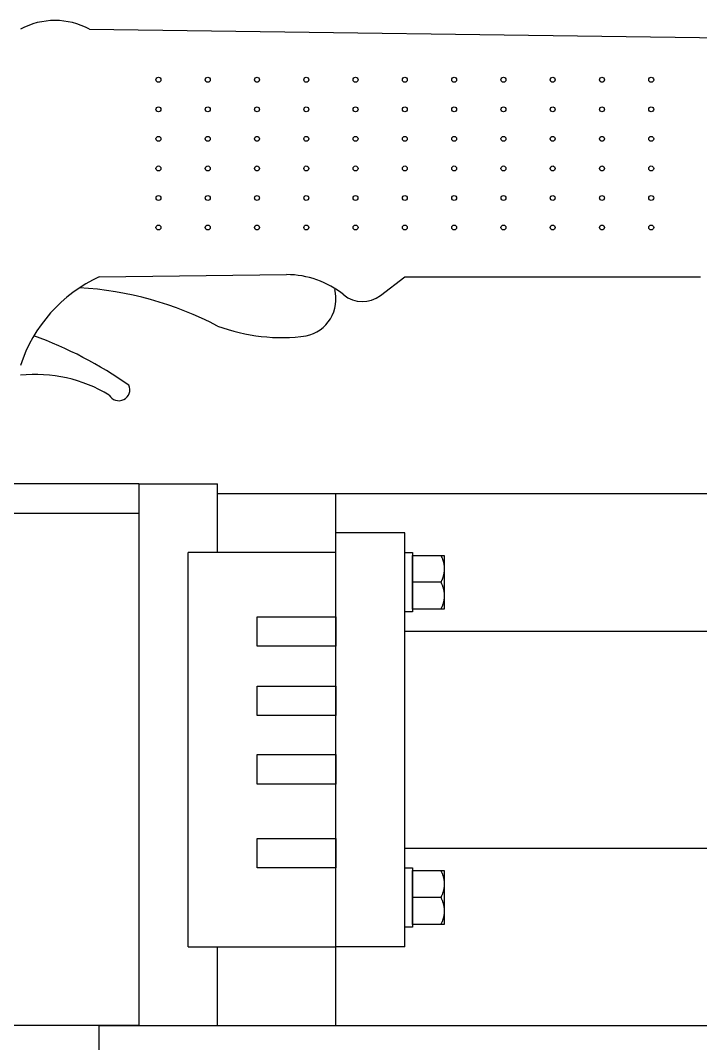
# Model space of a CAD drawing. Header units: millimetres. Extents: x -2880 to 3894, y -2977 to 4857.
# Drawn here: x -41 to 74, y -859.9 to -686.8 of the extents above; entities that cross this region are included whole.
import ezdxf

# ---------------------------------------------------------------- set-up
doc = ezdxf.new("R2010")
doc.units = ezdxf.units.MM
doc.header["$MEASUREMENT"] = 0
doc.layers.add('_5-0_', color=7, linetype='Continuous')

msp = doc.modelspace()

# ---------------------------------------------------------------- linework, layer by layer
at = {"layer": '_5-0_', "color": 3, "linetype": 'Continuous'}
for p, q in [((-29.308, -688.312), (107.359, -690.178)), ((-27.641, -730.201), (4.025, -729.835)), ((19.889, -733.359), (24.025, -730.201)), ((24.025, -730.201), (74.025, -730.201)), ((-20.974, -765.201), (-95.974, -765.201)), ((-20.974, -765.201), (-20.974, -856.868)), ((-20.974, -765.201), (-7.641, -765.201)), ((-7.641, -776.868), (-7.641, -765.201)), ((-7.641, -766.868), (47.359, -766.868)), ((12.359, -773.535), (12.359, -766.868)), ((47.359, -766.868), (90.692, -766.868)), ((-105.975, -770.201), (-20.974, -770.201)), ((12.359, -843.535), (12.359, -773.535)), ((24.025, -773.535), (12.359, -773.535)), ((24.025, -843.535), (24.025, -773.535)), ((12.359, -776.868), (-12.641, -776.868)), ((-12.641, -843.535), (-12.641, -776.868)), ((-0.974, -792.701), (-0.974, -787.701)), ((-0.974, -787.701), (12.359, -787.701)), ((12.359, -787.701), (12.359, -792.701)), ((92.359, -790.201), (24.025, -790.201)), ((12.359, -792.701), (-0.974, -792.701)), ((-0.974, -804.428), (-0.974, -799.428)), ((-0.974, -799.428), (12.359, -799.428)), ((12.359, -799.428), (12.359, -804.428)), ((12.359, -804.428), (-0.974, -804.428)), ((-0.974, -816.035), (-0.974, -811.035)), ((-0.974, -811.035), (12.359, -811.035)), ((12.359, -811.035), (12.359, -816.035)), ((12.359, -816.035), (-0.974, -816.035)), ((-0.974, -830.201), (-0.974, -825.201)), ((-0.974, -825.201), (12.359, -825.201)), ((12.359, -825.201), (12.359, -830.201)), ((24.025, -826.868), (92.359, -826.868)), ((12.359, -830.201), (-0.974, -830.201)), ((12.359, -856.868), (12.359, -840.201)), ((-12.641, -843.535), (12.359, -843.535)), ((-7.641, -856.868), (-7.641, -843.535)), ((24.025, -843.535), (12.359, -843.535)), ((-20.974, -856.868), (-112.638, -856.868)), ((-27.641, -927.801), (-27.641, -856.868)), ((-27.641, -856.868), (-7.641, -856.868)), ((-7.641, -856.868), (12.359, -856.868)), ((12.359, -856.868), (137.359, -856.868))]:
    msp.add_line(p, q, dxfattribs=at)
at = {"layer": '_5-0_', "color": 2, "linetype": 'Continuous'}
for p, q in [((24.025, -786.868), (24.025, -776.868)), ((24.025, -776.868), (25.328, -776.868)), ((25.328, -776.868), (25.328, -786.868)), ((25.328, -777.322), (30.692, -777.322)), ((25.328, -786.413), (25.328, -777.322)), ((30.111, -777.322), (30.146, -777.394)), ((30.146, -777.394), (30.181, -777.465)), ((30.181, -777.465), (30.214, -777.536)), ((30.214, -777.536), (30.247, -777.607)), ((30.247, -777.607), (30.278, -777.678)), ((30.278, -777.678), (30.308, -777.749)), ((30.308, -777.749), (30.337, -777.82)), ((30.337, -777.82), (30.365, -777.891)), ((30.365, -777.891), (30.391, -777.962)), ((30.391, -777.962), (30.417, -778.033)), ((30.417, -778.033), (30.441, -778.104)), ((30.441, -778.104), (30.464, -778.175)), ((30.464, -778.175), (30.486, -778.246)), ((30.486, -778.246), (30.507, -778.317)), ((30.507, -778.317), (30.527, -778.388)), ((30.527, -778.388), (30.546, -778.459)), ((30.546, -778.459), (30.563, -778.53)), ((30.563, -778.53), (30.58, -778.601)), ((30.58, -778.601), (30.595, -778.672)), ((30.595, -778.672), (30.609, -778.743)), ((30.609, -778.743), (30.622, -778.814)), ((30.692, -777.322), (30.692, -786.413)), ((30.595, -780.519), (30.58, -780.59)), ((30.609, -780.448), (30.595, -780.519)), ((30.622, -780.376), (30.609, -780.448)), ((30.622, -778.814), (30.634, -778.885)), ((30.634, -780.305), (30.622, -780.376)), ((30.634, -778.885), (30.645, -778.956)), ((30.645, -780.234), (30.634, -780.305)), ((30.645, -778.956), (30.655, -779.027)), ((30.655, -780.163), (30.645, -780.234)), ((30.655, -779.027), (30.663, -779.098)), ((30.663, -780.092), (30.655, -780.163)), ((30.663, -779.098), (30.671, -779.169)), ((30.671, -780.021), (30.663, -780.092)), ((30.671, -779.169), (30.677, -779.24)), ((30.677, -779.95), (30.671, -780.021)), ((30.677, -779.24), (30.682, -779.311)), ((30.682, -779.879), (30.677, -779.95)), ((30.682, -779.311), (30.686, -779.382)), ((30.686, -779.808), (30.682, -779.879)), ((30.686, -779.382), (30.689, -779.453)), ((30.689, -779.737), (30.686, -779.808)), ((30.689, -779.453), (30.69, -779.524)), ((30.69, -779.666), (30.689, -779.737)), ((30.69, -779.524), (30.691, -779.595)), ((30.691, -779.595), (30.69, -779.666)), ((30.111, -781.868), (25.328, -781.868)), ((30.146, -781.797), (30.111, -781.868)), ((30.111, -781.868), (30.146, -781.939)), ((30.181, -781.726), (30.146, -781.797)), ((30.146, -781.939), (30.181, -782.01)), ((30.214, -781.655), (30.181, -781.726)), ((30.181, -782.01), (30.214, -782.081)), ((30.247, -781.584), (30.214, -781.655)), ((30.214, -782.081), (30.247, -782.152)), ((30.278, -781.513), (30.247, -781.584)), ((30.247, -782.152), (30.278, -782.223)), ((30.308, -781.442), (30.278, -781.513)), ((30.278, -782.223), (30.308, -782.294)), ((30.337, -781.371), (30.308, -781.442)), ((30.365, -781.3), (30.337, -781.371)), ((30.391, -781.229), (30.365, -781.3)), ((30.417, -781.158), (30.391, -781.229)), ((30.441, -781.087), (30.417, -781.158)), ((30.464, -781.016), (30.441, -781.087)), ((30.486, -780.945), (30.464, -781.016)), ((30.507, -780.874), (30.486, -780.945)), ((30.527, -780.803), (30.507, -780.874)), ((30.546, -780.732), (30.527, -780.803)), ((30.563, -780.661), (30.546, -780.732)), ((30.58, -780.59), (30.563, -780.661)), ((30.308, -782.294), (30.337, -782.365)), ((30.337, -782.365), (30.365, -782.436)), ((30.365, -782.436), (30.391, -782.507)), ((30.391, -782.507), (30.417, -782.578)), ((30.417, -782.578), (30.441, -782.649)), ((30.441, -782.649), (30.464, -782.72)), ((30.464, -782.72), (30.486, -782.791)), ((30.486, -782.791), (30.507, -782.862)), ((30.507, -782.862), (30.527, -782.933)), ((30.527, -782.933), (30.546, -783.004)), ((30.546, -783.004), (30.563, -783.075)), ((30.563, -783.075), (30.58, -783.146)), ((30.58, -783.146), (30.595, -783.217)), ((30.595, -783.217), (30.609, -783.288)), ((30.609, -783.288), (30.622, -783.36)), ((30.622, -783.36), (30.634, -783.431)), ((30.634, -783.431), (30.645, -783.502)), ((30.645, -783.502), (30.655, -783.573)), ((30.655, -783.573), (30.663, -783.644)), ((30.663, -783.644), (30.671, -783.715)), ((30.671, -783.715), (30.677, -783.786)), ((30.677, -783.786), (30.682, -783.857)), ((30.682, -783.857), (30.686, -783.928)), ((30.686, -783.928), (30.689, -783.999)), ((30.689, -783.999), (30.69, -784.07)), ((30.417, -785.703), (30.391, -785.774)), ((30.441, -785.632), (30.417, -785.703)), ((30.464, -785.561), (30.441, -785.632)), ((30.486, -785.49), (30.464, -785.561)), ((30.507, -785.419), (30.486, -785.49)), ((30.527, -785.348), (30.507, -785.419)), ((30.546, -785.277), (30.527, -785.348)), ((30.563, -785.206), (30.546, -785.277)), ((30.58, -785.135), (30.563, -785.206)), ((30.595, -785.064), (30.58, -785.135)), ((30.609, -784.993), (30.595, -785.064)), ((30.622, -784.922), (30.609, -784.993)), ((30.634, -784.851), (30.622, -784.922)), ((30.645, -784.78), (30.634, -784.851)), ((30.655, -784.709), (30.645, -784.78)), ((30.663, -784.638), (30.655, -784.709)), ((30.671, -784.567), (30.663, -784.638)), ((30.677, -784.496), (30.671, -784.567)), ((30.682, -784.425), (30.677, -784.496)), ((30.686, -784.354), (30.682, -784.425)), ((30.689, -784.283), (30.686, -784.354)), ((30.69, -784.212), (30.689, -784.283)), ((30.69, -784.07), (30.691, -784.141)), ((30.691, -784.141), (30.69, -784.212)), ((25.328, -786.868), (24.025, -786.868)), ((30.692, -786.413), (25.328, -786.413)), ((30.146, -786.342), (30.111, -786.413)), ((30.181, -786.271), (30.146, -786.342)), ((30.214, -786.2), (30.181, -786.271)), ((30.247, -786.129), (30.214, -786.2)), ((30.278, -786.058), (30.247, -786.129)), ((30.308, -785.987), (30.278, -786.058)), ((30.337, -785.916), (30.308, -785.987)), ((30.365, -785.845), (30.337, -785.916)), ((30.391, -785.774), (30.365, -785.845)), ((24.025, -840.201), (24.025, -830.201)), ((24.025, -830.201), (25.328, -830.201)), ((25.328, -830.201), (25.328, -840.201)), ((25.328, -830.656), (30.692, -830.656)), ((25.328, -839.747), (25.328, -830.656)), ((30.111, -830.656), (30.146, -830.727)), ((30.146, -830.727), (30.181, -830.798)), ((30.692, -830.656), (30.692, -839.747)), ((30.181, -830.798), (30.214, -830.869)), ((30.214, -830.869), (30.247, -830.94)), ((30.247, -830.94), (30.278, -831.011)), ((30.278, -831.011), (30.308, -831.082)), ((30.308, -831.082), (30.337, -831.153)), ((30.337, -831.153), (30.365, -831.224)), ((30.365, -831.224), (30.391, -831.295)), ((30.391, -831.295), (30.417, -831.366)), ((30.417, -831.366), (30.441, -831.437)), ((30.441, -831.437), (30.464, -831.508)), ((30.464, -831.508), (30.486, -831.579)), ((30.486, -831.579), (30.507, -831.65)), ((30.507, -831.65), (30.527, -831.721)), ((30.527, -831.721), (30.546, -831.792)), ((30.546, -831.792), (30.563, -831.863)), ((30.563, -831.863), (30.58, -831.934)), ((30.58, -831.934), (30.595, -832.005)), ((30.595, -832.005), (30.609, -832.076)), ((30.609, -832.076), (30.622, -832.147)), ((30.622, -832.147), (30.634, -832.218)), ((30.634, -832.218), (30.645, -832.289)), ((30.645, -832.289), (30.655, -832.36)), ((30.655, -832.36), (30.663, -832.431)), ((30.663, -832.431), (30.671, -832.503)), ((30.527, -834.136), (30.507, -834.207)), ((30.546, -834.065), (30.527, -834.136)), ((30.563, -833.994), (30.546, -834.065)), ((30.58, -833.923), (30.563, -833.994)), ((30.595, -833.852), (30.58, -833.923)), ((30.609, -833.781), (30.595, -833.852)), ((30.622, -833.71), (30.609, -833.781)), ((30.634, -833.639), (30.622, -833.71)), ((30.645, -833.568), (30.634, -833.639)), ((30.655, -833.497), (30.645, -833.568)), ((30.663, -833.426), (30.655, -833.497)), ((30.671, -833.355), (30.663, -833.426)), ((30.671, -832.503), (30.677, -832.574)), ((30.677, -833.284), (30.671, -833.355)), ((30.677, -832.574), (30.682, -832.645)), ((30.682, -833.213), (30.677, -833.284)), ((30.682, -832.645), (30.686, -832.716)), ((30.686, -833.142), (30.682, -833.213)), ((30.686, -832.716), (30.689, -832.787)), ((30.689, -833.071), (30.686, -833.142)), ((30.689, -832.787), (30.69, -832.858)), ((30.69, -833), (30.689, -833.071)), ((30.69, -832.858), (30.691, -832.929)), ((30.691, -832.929), (30.69, -833)), ((30.111, -835.201), (25.328, -835.201)), ((30.146, -835.13), (30.111, -835.201)), ((30.111, -835.201), (30.146, -835.272)), ((30.181, -835.059), (30.146, -835.13)), ((30.146, -835.272), (30.181, -835.343)), ((30.214, -834.988), (30.181, -835.059)), ((30.181, -835.343), (30.214, -835.414)), ((30.247, -834.917), (30.214, -834.988)), ((30.214, -835.414), (30.247, -835.485)), ((30.278, -834.846), (30.247, -834.917)), ((30.247, -835.485), (30.278, -835.556)), ((30.308, -834.775), (30.278, -834.846)), ((30.278, -835.556), (30.308, -835.627)), ((30.337, -834.704), (30.308, -834.775)), ((30.308, -835.627), (30.337, -835.698)), ((30.365, -834.633), (30.337, -834.704)), ((30.337, -835.698), (30.365, -835.769)), ((30.391, -834.562), (30.365, -834.633)), ((30.365, -835.769), (30.391, -835.84)), ((30.417, -834.491), (30.391, -834.562)), ((30.391, -835.84), (30.417, -835.912)), ((30.441, -834.42), (30.417, -834.491)), ((30.417, -835.912), (30.441, -835.983)), ((30.464, -834.349), (30.441, -834.42)), ((30.486, -834.278), (30.464, -834.349)), ((30.507, -834.207), (30.486, -834.278)), ((30.441, -835.983), (30.464, -836.054)), ((30.464, -836.054), (30.486, -836.125)), ((30.486, -836.125), (30.507, -836.196)), ((30.507, -836.196), (30.527, -836.267)), ((30.527, -836.267), (30.546, -836.338)), ((30.546, -836.338), (30.563, -836.409)), ((30.563, -836.409), (30.58, -836.48)), ((30.58, -836.48), (30.595, -836.551)), ((30.595, -836.551), (30.609, -836.622)), ((30.609, -836.622), (30.622, -836.693)), ((30.622, -836.693), (30.634, -836.764)), ((30.634, -836.764), (30.645, -836.835)), ((30.645, -836.835), (30.655, -836.906)), ((30.655, -836.906), (30.663, -836.977)), ((30.663, -836.977), (30.671, -837.048)), ((30.671, -837.048), (30.677, -837.119)), ((30.677, -837.119), (30.682, -837.19)), ((30.682, -837.19), (30.686, -837.261)), ((30.686, -837.261), (30.689, -837.332)), ((30.689, -837.616), (30.686, -837.687)), ((30.689, -837.332), (30.69, -837.403)), ((30.69, -837.545), (30.689, -837.616)), ((30.69, -837.403), (30.691, -837.474)), ((30.691, -837.474), (30.69, -837.545)), ((30.308, -839.321), (30.278, -839.392)), ((30.337, -839.25), (30.308, -839.321)), ((30.365, -839.179), (30.337, -839.25)), ((30.391, -839.108), (30.365, -839.179)), ((30.417, -839.037), (30.391, -839.108)), ((30.441, -838.966), (30.417, -839.037)), ((30.464, -838.895), (30.441, -838.966)), ((30.486, -838.824), (30.464, -838.895)), ((30.507, -838.752), (30.486, -838.824)), ((30.527, -838.681), (30.507, -838.752)), ((30.546, -838.61), (30.527, -838.681)), ((30.563, -838.539), (30.546, -838.61)), ((30.58, -838.468), (30.563, -838.539)), ((30.595, -838.397), (30.58, -838.468)), ((30.609, -838.326), (30.595, -838.397)), ((30.622, -838.255), (30.609, -838.326)), ((30.634, -838.184), (30.622, -838.255)), ((30.645, -838.113), (30.634, -838.184)), ((30.655, -838.042), (30.645, -838.113)), ((30.663, -837.971), (30.655, -838.042)), ((30.671, -837.9), (30.663, -837.971)), ((30.677, -837.829), (30.671, -837.9)), ((30.682, -837.758), (30.677, -837.829)), ((30.686, -837.687), (30.682, -837.758)), ((25.328, -840.201), (24.025, -840.201)), ((30.692, -839.747), (25.328, -839.747)), ((30.146, -839.676), (30.111, -839.747)), ((30.181, -839.605), (30.146, -839.676)), ((30.214, -839.534), (30.181, -839.605)), ((30.247, -839.463), (30.214, -839.534)), ((30.278, -839.392), (30.247, -839.463))]:
    msp.add_line(p, q, dxfattribs=at)
at = {"layer": '_5-0_', "color": 3, "linetype": 'Continuous'}
for centre in [(-17.641, -696.868), (-9.308, -696.868), (-0.974, -696.868), (7.359, -696.868), (15.692, -696.868), (24.025, -696.868), (32.359, -696.868), (40.692, -696.868), (49.025, -696.868), (57.359, -696.868), (65.692, -696.868), (-17.641, -701.868), (-9.308, -701.868), (-0.974, -701.868), (7.359, -701.868), (15.692, -701.868), (24.025, -701.868), (32.359, -701.868), (40.692, -701.868), (49.025, -701.868), (57.359, -701.868), (65.692, -701.868), (-17.641, -706.868), (-9.308, -706.868), (-0.974, -706.868), (7.359, -706.868), (15.692, -706.868), (24.025, -706.868), (32.359, -706.868), (40.692, -706.868), (49.025, -706.868), (57.359, -706.868), (65.692, -706.868), (-17.641, -711.868), (-9.308, -711.868), (-0.974, -711.868), (7.359, -711.868), (15.692, -711.868), (24.025, -711.868), (32.359, -711.868), (40.692, -711.868), (49.025, -711.868), (57.359, -711.868), (65.692, -711.868), (-17.641, -716.868), (-9.308, -716.868), (-0.974, -716.868), (7.359, -716.868), (15.692, -716.868), (24.025, -716.868), (32.359, -716.868), (40.692, -716.868), (49.025, -716.868), (57.359, -716.868), (65.692, -716.868), (-17.641, -721.868), (-9.308, -721.868), (-0.974, -721.868), (7.359, -721.868), (15.692, -721.868), (24.025, -721.868), (32.359, -721.868), (40.692, -721.868), (49.025, -721.868), (57.359, -721.868), (65.692, -721.868)]:
    msp.add_circle(centre, 0.417, dxfattribs=at)
for centre, radius, start, end in [((-35.141, -699.129), 12.289, 61.66136, 118.33862), ((-17.165, -752.939), 25.035, 114.73706, 161.99582), ((4.025, -745.201), 15.366, 50.95297, 90), ((-34.349, -789.478), 57.52, 62.3335, 86.63649), ((5.975, -733.955), 6.398, 282.49438, 14.60429), ((16.855, -729.385), 5, 230.95291, 307.35675), ((3.192, -709.368), 31.114, 249.62355, 277.69604), ((-61.198, -803.081), 66.777, 54.74492, 70.32735), ((-38.474, -771.035), 24.296, 59.03624, 95.90613), ((-24.342, -749.299), 1.865, 208.93872, 24.19139)]:
    msp.add_arc(centre, radius, start, end, dxfattribs=at)

doc.saveas('drawing.dxf')
